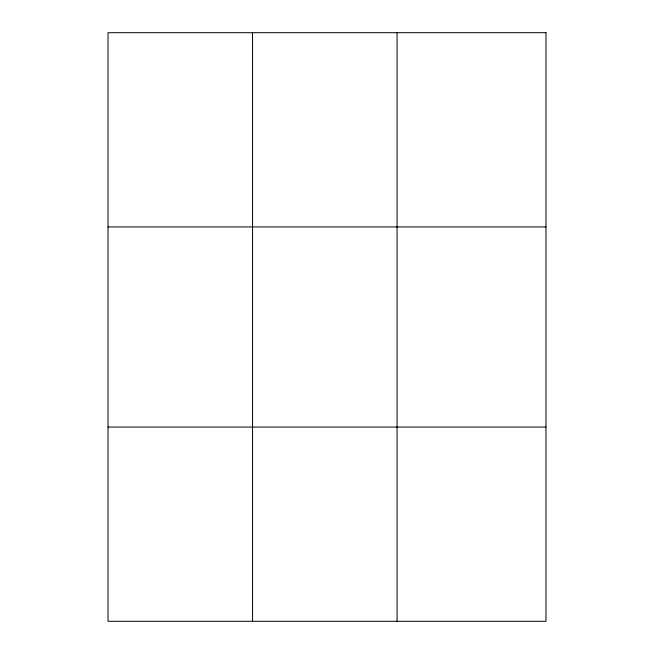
<?xml version="1.0" encoding="UTF-8"?>
<svg xmlns="http://www.w3.org/2000/svg" width="654" height="654" viewBox="0 0 654 654"><rect width="100%" height="100%" fill="white"/><g stroke="black" fill="none" stroke-linecap="round" stroke-linejoin="round"><path stroke-width="0.98" d="M252.55 621.3L252.55 32.7M397.076 621.3L397.076 32.7M108.024 226.938L545.976 226.938M108.024 427.062L545.976 427.062M545.976 32.7L545.976 621.3L108.024 621.3L108.024 32.7L545.976 32.7"/></g></svg>
